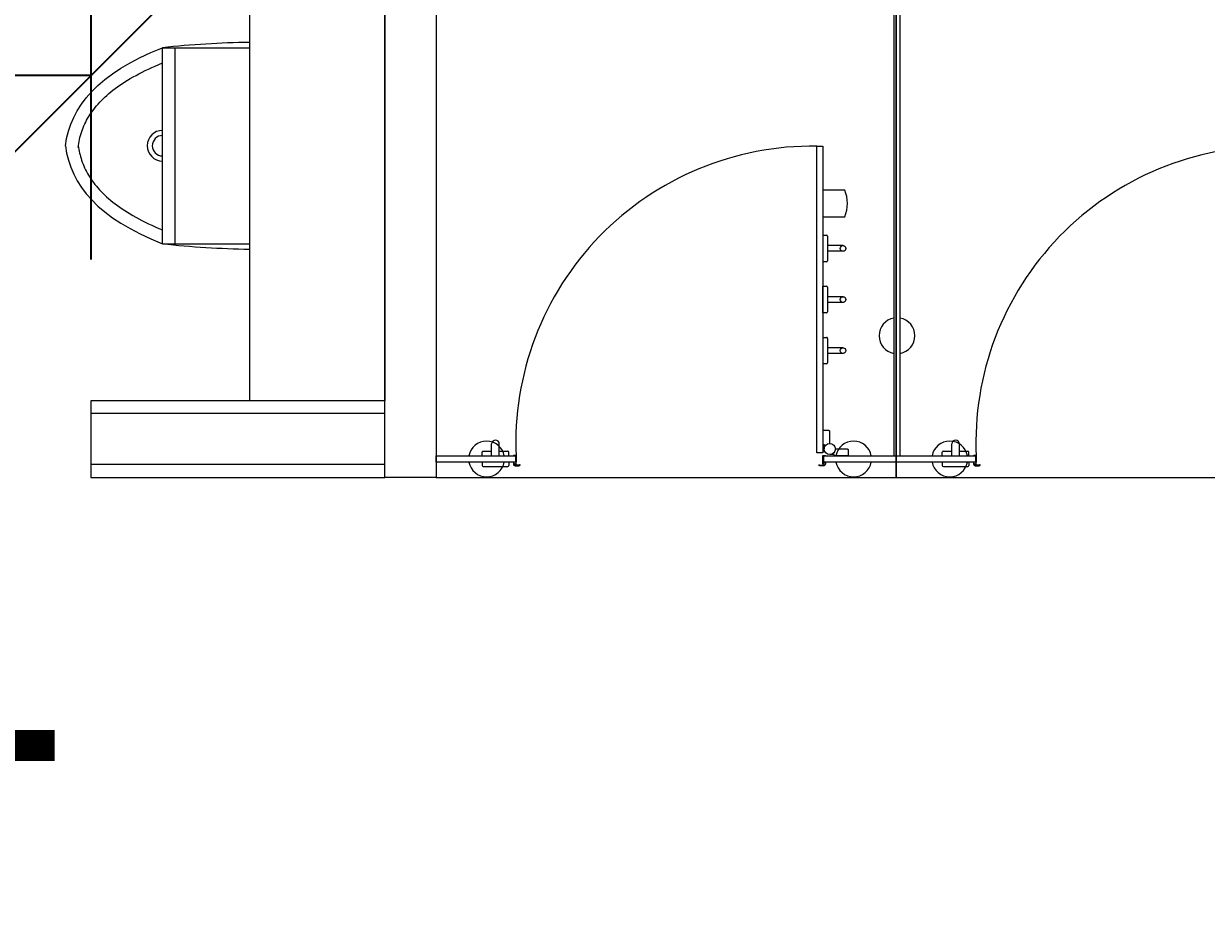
# Model space of a CAD drawing. Header units: millimetres. Extents: x -282761 to 137668, y -273845 to 94451.
# Drawn here: x -3686 to -1373, y -72524 to -70762 of the extents above; entities that cross this region are included whole.
import ezdxf

# ---------------------------------------------------------------- set-up
doc = ezdxf.new("R2010")
doc.units = ezdxf.units.MM
doc.layers.get('Defpoints').update_dxf_attribs({"color": 8})
for name, color, linetype, lineweight in [('BLK_2 - 1ST__2ND_STOREY_PLAN-archi clean_11 SEPT 2024$0$1599_DB_A_BLK2_HQ_R21- LINKVIEW_BLK2_1ST STOREY Toilet JOH$0$M-_SANIFIXR_E', 8, 'Continuous', 9), ('BLK_2 - 1ST__2ND_STOREY_PLAN-archi clean_11 SEPT 2024$0$1599_DB_A_BLK2_HQ_R21- LINKVIEW_BLK2_1ST STOREY Toilet JOH$0$S-_COLN----_E', 8, 'Continuous', 9), ('BLK_2 - 1ST__2ND_STOREY_PLAN-archi clean_11 SEPT 2024$0$_CATCHMENT_DRAIN', 8, 'Continuous', 0)]:
    doc.layers.add(name, color=color, linetype=linetype, lineweight=lineweight)
doc.layers.add('DIM', color=8, linetype='Continuous')
doc.layers.add('ROOMNAME', color=7, linetype='Continuous')
doc.styles.add('BLK_2 - 1ST__2ND_STOREY_PLAN_12  JUNE 2024$0$Arial Narrow_B_2', font='ARIALNB.TTF', dxfattribs={"height": 500})
doc.styles.get("Standard").update_dxf_attribs({"font": 'arial.ttf'})
doc.dimstyles.new('DIM 200', dxfattribs={"dimscale": 2000, "dimtxt": 0.18, "dimasz": 0.18, "dimexe": 0.18, "dimexo": 0.0625, "dimgap": 0.09, "dimtad": 0, "dimtih": 1, "dimtoh": 1, "dimdec": 0, "dimzin": 0, "dimdsep": 46, "dimtxsty": 'Standard', "dimblk": 'OBLIQUE', "dimcen": 0.09, "dimadec": 0, "dimazin": 0, "dimtfac": 1, "dimtdec": 0, "dimtofl": 0, "dimtmove": 0, "dimatfit": 3, "dimfxl": 1, "dimtolj": 1, "dimtzin": 0, "dimarcsym": 0})

# ---------------------------------------------------------------- blocks, each defined once
blk = doc.blocks.new('_Oblique')
at = {"color": 0, "linetype": 'ByBlock', "lineweight": -2}
blk.add_line((-0.5, -0.5), (0.5, 0.5), dxfattribs=at)
blk = doc.blocks.new('*D119')
at = {"layer": 'Defpoints', "color": 0, "transparency": 16777216}
for p in [(-3554.5, -69449.8), (-6554.5, -70168.8), (-3554.5, -70863.6)]:
    blk.add_point(p, dxfattribs=at)
at = {"layer": 'DIM', "color": 0, "lineweight": -2, "transparency": 16777216}
for p, q in [((-3554.5, -69574.8), (-3554.5, -71223.6)), ((-6554.5, -70293.8), (-6554.5, -71223.6)), ((-6554.5, -70863.6), (-5771.3, -70863.6)), ((-3554.5, -70863.6), (-4337.7, -70863.6))]:
    blk.add_line(p, q, dxfattribs=at)
at = {"layer": 'DIM', "color": 0, "lineweight": -2, "transparency": 16777216, "xscale": 360, "yscale": 360, "zscale": 360, "rotation": 180}
blk.add_blockref('_Oblique', (-6554.5, -70863.6), dxfattribs=at)
at = {"layer": 'DIM', "color": 0, "lineweight": -2, "transparency": 16777216, "xscale": 360, "yscale": 360, "zscale": 360}
blk.add_blockref('_Oblique', (-3554.5, -70863.6), dxfattribs=at)
at = {"layer": 'DIM', "color": 0, "transparency": 16777216, "insert": (-5054.5, -70715.3), "char_height": 360, "attachment_point": 5}
blk.add_mtext('\\A1;3000', dxfattribs=at)
blk = doc.blocks.new('*D120')
at = {"layer": 'Defpoints', "color": 0, "transparency": 16777216}
for p in [(-3554.5, -69449.8), (-250.9, -69449.8), (-250.9, -70500.7)]:
    blk.add_point(p, dxfattribs=at)
at = {"layer": 'DIM', "color": 0, "lineweight": -2, "transparency": 16777216}
for p, q in [((-3554.5, -69574.8), (-3554.5, -70860.7)), ((-250.9, -69574.8), (-250.9, -70860.7)), ((-3554.5, -70500.7), (-2619.4, -70500.7)), ((-250.9, -70500.7), (-1186, -70500.7))]:
    blk.add_line(p, q, dxfattribs=at)
at = {"layer": 'DIM', "color": 0, "lineweight": -2, "transparency": 16777216, "xscale": 360, "yscale": 360, "zscale": 360, "rotation": 180}
blk.add_blockref('_Oblique', (-3554.5, -70500.7), dxfattribs=at)
at = {"layer": 'DIM', "color": 0, "lineweight": -2, "transparency": 16777216, "xscale": 360, "yscale": 360, "zscale": 360}
blk.add_blockref('_Oblique', (-250.9, -70500.7), dxfattribs=at)
at = {"layer": 'DIM', "color": 0, "transparency": 16777216, "insert": (-1902.7, -70500.7), "char_height": 360, "attachment_point": 5}
blk.add_mtext('\\A1;3304', dxfattribs=at)
blk = doc.blocks.new('BLK_2 - 1ST__2ND_STOREY_PLAN-archi clean_11 SEPT 2024$0$3 hook door')
for p, q in [((25045.5, -17739.3), (25045.5, -17782.3)), ((25097.5, -17782.3), (25097.5, -17739.3)), ((25154.1, -17742.8), (25154.1, -17773.3)), ((25165.1, -17742.8), (25165.1, -17773.3)), ((25254.1, -17742.8), (25254.1, -17773.3)), ((25265.1, -17742.8), (25265.1, -17773.3)), ((25354.1, -17742.8), (25354.1, -17773.3)), ((25365.1, -17742.8), (25365.1, -17773.3)), ((25059.1, -17782.3), (25111.1, -17782.3)), ((25133.6, -17782.3), (25133.6, -17775.3)), ((25135.6, -17773.3), (25183.6, -17773.3)), ((25185.6, -17775.3), (25185.6, -17782.3)), ((25233.6, -17782.3), (25233.6, -17775.3)), ((25285.6, -17782.3), (25233.6, -17782.3)), ((25235.6, -17773.3), (25283.6, -17773.3)), ((25285.6, -17775.3), (25285.6, -17782.3)), ((25333.6, -17782.3), (25333.6, -17775.3)), ((25335.6, -17773.3), (25383.6, -17773.3)), ((25385.6, -17775.3), (25385.6, -17782.3)), ((25556.5, -18415.1), (25556.5, -18398.6)), ((25565.5, -18396.6), (25558.5, -18396.6)), ((25577.5, -18396.6), (25584.5, -18396.6)), ((25586.5, -18446.6), (25586.5, -18398.6)), ((25565.5, -18415.1), (25542, -18415.1)), ((25565.5, -18430.1), (25542, -18430.1)), ((25556.5, -18446.6), (25556.5, -18430.1)), ((25565.5, -18448.6), (25558.5, -18448.6)), ((25577.5, -18448.6), (25584.5, -18448.6))]:
    blk.add_line(p, q)
for points in [[(25552, -17757.8), (25552, -17734.8, -0.414214), (25554, -17732.8), (25565.5, -17732.8), (25565.5, -17760.3), (25563.1, -17760.3), (25563.1, -17768.8)], [(25541, -17768.8), (25518, -17768.8, 0.414214), (25516, -17770.8), (25516, -17782.3), (25543.5, -17782.3), (25543.5, -17779.9), (25552, -17779.9)]]:
    blk.add_lwpolyline(points, format="xyb")
blk.add_lwpolyline([(25559.6, -17794.3), (24959.6, -17794.3), (24959.6, -17782.3), (25559.6, -17782.3)], close=True)
for points in [[(25584.8, -17788.3, -0.291473), (25583.6, -17790.1, -1), (25583.1, -17789, 0.291473), (25583.6, -17788.3), (25583.6, -17780.5, 0.350085), (25581.8, -17779.3, 1), (25581.8, -17781.8), (25581.8, -17782.3), (25565.3, -17782.3, -0.414214), (25564.8, -17781.8), (25564.8, -17778.2, -0.327538), (25565.5, -17777.3), (25565.5, -17781.1), (25577.5, -17781.1), (25577.5, -17778.3, -0.414214), (25578.5, -17777.3), (25581.8, -17777.3, -0.414214), (25584.8, -17780.3)], [(25584.8, -18376.4, 0.291473), (25583.6, -18374.6, 1), (25583.1, -18375.7, -0.291473), (25583.6, -18376.4), (25583.6, -18384.2, -0.350085), (25581.8, -18385.4, -1), (25581.8, -18382.9), (25581.8, -18382.4), (25565.3, -18382.4, 0.414214), (25564.8, -18382.9), (25564.8, -18386.5, 0.327538), (25565.5, -18387.4), (25565.5, -18383.6), (25577.5, -18383.6), (25577.5, -18386.4, 0.414214), (25578.5, -18387.4), (25581.8, -18387.4, 0.414214), (25584.8, -18384.4)]]:
    blk.add_lwpolyline(points, format="xyb", close=True)
for centre, radius in [((25159.6, -17742.8), 5.5), ((25259.6, -17742.8), 5.5), ((25359.6, -17742.8), 5.5), ((25552, -17768.8), 11)]:
    blk.add_circle(centre, radius)
for centre, radius, start, end in [((25071.5, -17804.4), 70.1, 68.2289, 111.7711), ((25135.6, -17775.3), 2, 90, 180), ((25183.6, -17775.3), 2, 0, 90), ((25235.6, -17775.3), 2, 90, 180), ((25283.6, -17775.3), 2, 0, 90), ((25335.6, -17775.3), 2, 90, 180), ((25383.6, -17775.3), 2, 0, 90), ((25558.5, -18398.6), 2, 90, 180), ((25584.5, -18398.6), 2, 0, 90), ((25542, -18422.6), 7.5, 90, 270), ((25558.5, -18446.6), 2, 180, 270), ((25584.5, -18446.6), 2, 270, 0)]:
    blk.add_arc(centre, radius, start, end)
at = {"ltscale": 10}
blk.add_arc((25540.3, -17802.2), 580.8, 179.2194, 272.5231, dxfattribs=at)
blk = doc.blocks.new('BLK_2 - 1ST__2ND_STOREY_PLAN-archi clean_11 SEPT 2024$0$TOIL')
blk.add_line((-300027, -98269.4), (-300039, -98269.4))
for centre, start, end in [((-300033, -98368.2), 99.8709, 260.1291), ((-300033, -98368.2), 279.8709, 80.1291), ((-300033, -99086.1), 99.8709, 260.1291), ((-300033, -99086.1), 279.8709, 80.1291), ((-299792, -99170.9), 9.8709, 170.1291), ((-299792, -99170.9), 189.8709, 350.1291), ((-300033, -99274.2), 99.8709, 260.1291), ((-300033, -99274.2), 279.8709, 80.1291)]:
    blk.add_arc(centre, 35, start, end)
at = {"layer": 'BLK_2 - 1ST__2ND_STOREY_PLAN-archi clean_11 SEPT 2024$0$1599_DB_A_BLK2_HQ_R21- LINKVIEW_BLK2_1ST STOREY Toilet JOH$0$S-_COLN----_E'}
for points in [[(-300027, -98425.9), (-300039, -98425.9), (-300039, -98269.4), (-300027, -98269.4), (-300027, -98425.9)], [(-300027, -99025.9), (-300027, -99325.9), (-300039, -99325.9), (-300039, -99025.9), (-300027, -99025.9)], [(-300027, -99164.9), (-300027, -99176.9), (-298069, -99176.9), (-298069, -99164.9), (-300027, -99164.9)]]:
    blk.add_lwpolyline(points, dxfattribs=at)
at = {"layer": 'BLK_2 - 1ST__2ND_STOREY_PLAN-archi clean_11 SEPT 2024$0$1599_DB_A_BLK2_HQ_R21- LINKVIEW_BLK2_1ST STOREY Toilet JOH$0$S-_COLN----_E', "rotation": 180}
for p in [(-274461.5, -116808.2), (-274461.5, -117708.2)]:
    blk.add_blockref('BLK_2 - 1ST__2ND_STOREY_PLAN-archi clean_11 SEPT 2024$0$3 hook door', p, dxfattribs=at)
blk = doc.blocks.new('BLK_2 - 1ST__2ND_STOREY_PLAN-archi clean_11 SEPT 2024$0$1599_DB_A_BLK2_HQ_R21- LINKVIEW_BLK2_1ST STOREY Toilet JOH$0$IDA - Urinal - Wall Hung - IDA - Urinal - Wall Hung-3223915-LINKVIEW_BLK2_1ST STOREY')
at = {"layer": 'BLK_2 - 1ST__2ND_STOREY_PLAN-archi clean_11 SEPT 2024$0$1599_DB_A_BLK2_HQ_R21- LINKVIEW_BLK2_1ST STOREY Toilet JOH$0$M-_SANIFIXR_E'}
for p, q in [((-191.8, 205), (-191.8, 35)), ((-191.8, 205), (191.8, 205)), ((191.8, 205), (191.8, 35)), ((-191.8, 180), (191.8, 180))]:
    blk.add_line(p, q, dxfattribs=at)
for centre, radius, start, end in [((0, 205), 30, 0, 180), ((0, 205), 20, 0, 180), ((1675.1, 4.4), 1877.6, 173.8664, 179.0651), ((-1675.1, 4.4), 1877.6, 0.9349, 6.1336)]:
    blk.add_arc(centre, radius, start, end, dxfattribs=at)
for points in [[(0, 395), (-77, 384.5), (-141.9, 331.1), (-191.8, 205)], [(0, 395), (77, 384.5), (141.9, 331.1), (191.8, 205)]]:
    blk.add_open_spline(points, degree=3, dxfattribs=at)
for points, knots in [([(-3.4, 370.2), (7.4, 368.8), (28.1, 364.1), (57.2, 350.6), (85.1, 329.4), (121.1, 289.2), (146.3, 243.5), (161.9, 205)], [0, 0, 0, 0, 0.0545115, 0.109023, 0.1635345, 0.218046, 0.327069, 0.327069, 0.327069, 0.327069]), ([(0, 369.7), (-9.7, 368.4), (-29.5, 363.8), (-57.9, 350.9), (-86.3, 329.8), (-122.9, 289.5), (-148.7, 243.7), (-164.7, 205)], [0.0054531, 0.0054531, 0.0054531, 0.0054531, 0.0545115, 0.109023, 0.1635345, 0.218046, 0.327069, 0.327069, 0.327069, 0.327069])]:
    blk.add_open_spline(points, degree=3, knots=knots, dxfattribs=at)
blk = doc.blocks.new('BLK_2 - 1ST__2ND_STOREY_PLAN-archi clean_11 SEPT 2024')
at = {"layer": 'BLK_2 - 1ST__2ND_STOREY_PLAN-archi clean_11 SEPT 2024$0$1599_DB_A_BLK2_HQ_R21- LINKVIEW_BLK2_1ST STOREY Toilet JOH$0$S-_COLN----_E'}
for p, q in [((-134861.4, -114227.4), (-134861.4, -114377.4)), ((-134286.4, -114227.4), (-134861.4, -114227.4)), ((-134286.4, -114377.4), (-134286.4, -114227.4)), ((-134286.4, -114252.4), (-134861.4, -114252.4)), ((-134286.4, -114352.4), (-134861.4, -114352.4)), ((-134861.4, -114377.4), (-134286.4, -114377.4))]:
    blk.add_line(p, q, dxfattribs=at)
for points in [[(-134551.4, -112376.6), (-134551.4, -114226.6)], [(-134286.4, -112377.4), (-134286.4, -114227.4)], [(-134186.4, -112377.4), (-134186.4, -114377.4), (-134286.4, -114377.4), (-134286.4, -112377.4)]]:
    blk.add_lwpolyline(points, dxfattribs=at)
for points in [[(-133286.4, -114377.4), (-133286.4, -112377.4), (-134186.4, -112377.4), (-134186.4, -114377.4)], [(-132386.4, -114377.4), (-132386.4, -112377.4), (-133286.4, -112377.4), (-133286.4, -114377.4)]]:
    blk.add_lwpolyline(points, close=True, dxfattribs=at)
at = {"rotation": 90}
blk.add_blockref('BLK_2 - 1ST__2ND_STOREY_PLAN-archi clean_11 SEPT 2024$0$TOIL', (-232455.7, 185691.6), dxfattribs=at)
at = {"layer": 'BLK_2 - 1ST__2ND_STOREY_PLAN-archi clean_11 SEPT 2024$0$1599_DB_A_BLK2_HQ_R21- LINKVIEW_BLK2_1ST STOREY Toilet JOH$0$S-_COLN----_E', "rotation": 90}
blk.add_blockref('BLK_2 - 1ST__2ND_STOREY_PLAN-archi clean_11 SEPT 2024$0$1599_DB_A_BLK2_HQ_R21- LINKVIEW_BLK2_1ST STOREY Toilet JOH$0$IDA - Urinal - Wall Hung - IDA - Urinal - Wall Hung-3223915-LINKVIEW_BLK2_1ST STOREY', (-134516.4, -113728.6), dxfattribs=at)

msp = doc.modelspace()

# ---------------------------------------------------------------- block references
at = {"layer": 'BLK_2 - 1ST__2ND_STOREY_PLAN-archi clean_11 SEPT 2024$0$_CATCHMENT_DRAIN'}
msp.add_blockref('BLK_2 - 1ST__2ND_STOREY_PLAN-archi clean_11 SEPT 2024', (131307.1, 42727.7), dxfattribs=at)

# ---------------------------------------------------------------- texts
at = {"layer": 'ROOMNAME', "insert": (-5148, -71518.8), "char_height": 375, "width": 2193.272, "attachment_point": 1, "style": 'BLK_2 - 1ST__2ND_STOREY_PLAN_12  JUNE 2024$0$Arial Narrow_B_2'}
msp.add_mtext('MALE TOILET', dxfattribs=at)

# ---------------------------------------------------------------- dimensions: what is measured, and where the dimension line sits
at = {"layer": 'DIM'}
dim = msp.add_linear_dim(base=(-3554.5, -70863.6), p1=(-6554.5, -70168.8), p2=(-3554.5, -69449.8), dimstyle='DIM 200', override={"dimtmove": 1}, dxfattribs=at)
dim.commit()
dim.dimension.update_dxf_attribs({"geometry": '*D119', "text_midpoint": (-5054.5, -70715.3), "dimtype": 160})
dim = msp.add_linear_dim(base=(-250.9, -70500.7), p1=(-3554.5, -69449.8), p2=(-250.9, -69449.8), dimstyle='DIM 200', override={"dimtmove": 1}, dxfattribs=at)
dim.commit()
dim.dimension.update_dxf_attribs({"geometry": '*D120', "text_midpoint": (-1902.7, -70500.7)})

doc.saveas('drawing.dxf')
